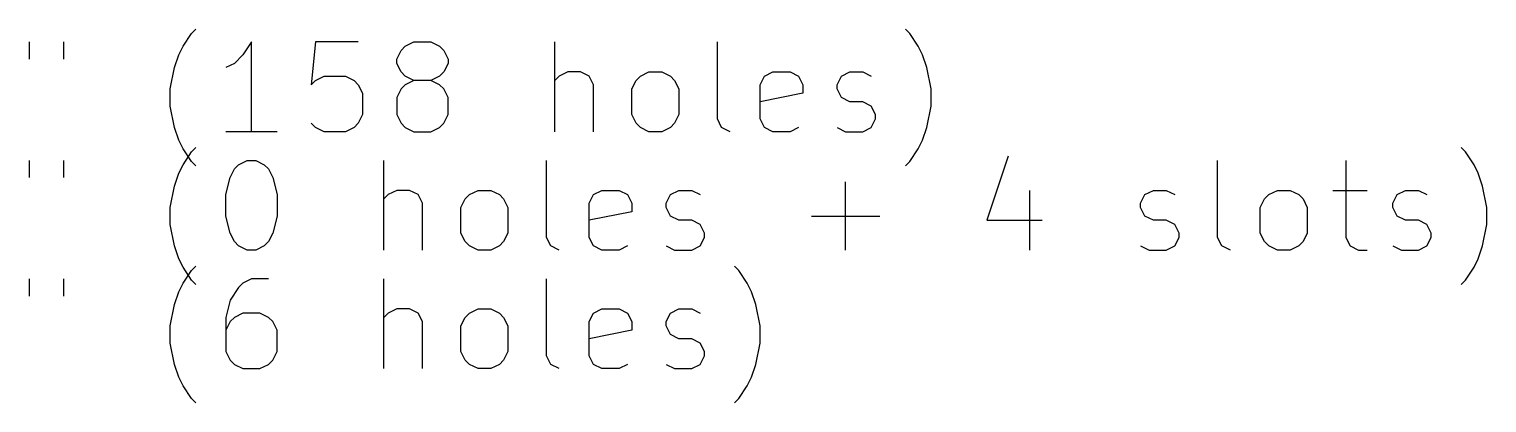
# Model space of a CAD drawing. Header units: millimetres. Extents: x 93 to 158.5, y -122.9 to -90.5.
# Drawn here: x 126.01 to 158.49, y -122.88 to -114.55 of the extents above; entities that cross this region are included whole.
import ezdxf

# ---------------------------------------------------------------- set-up
doc = ezdxf.new("R2010")
doc.units = ezdxf.units.MM
doc.layers.add('BLACK', color=250, linetype='CONTINUOUS')

msp = doc.modelspace()

# ---------------------------------------------------------------- linework, layer by layer
at = {"layer": 'BLACK', "linetype": 'CONTINUOUS'}
for p, q in [((129.63039, -114.649361), (129.725629, -114.554123)), ((145.630392, -114.649361), (145.535154, -114.554123)), ((126.011342, -114.839838), (126.011342, -115.22079)), ((126.773247, -114.839838), (126.773247, -115.22079)), ((129.344676, -115.125552), (129.439914, -114.935076)), ((129.439914, -114.935076), (129.63039, -114.649361)), ((130.963723, -114.839838), (130.773247, -115.125552)), ((130.963723, -116.839838), (130.963723, -114.839838)), ((132.392295, -114.839838), (132.297057, -115.792219)), ((133.344676, -114.839838), (132.392295, -114.839838)), ((134.297057, -115.030314), (134.392295, -114.935076)), ((134.392295, -114.935076), (134.582771, -114.839838)), ((134.582771, -114.839838), (134.963724, -114.839838)), ((134.963724, -114.839838), (135.1542, -114.935076)), ((135.1542, -114.935076), (135.249438, -115.030314)), ((137.725629, -116.839838), (137.725629, -114.839838)), ((141.344677, -116.554123), (141.344677, -114.839838)), ((145.820868, -114.935076), (145.630392, -114.649361)), ((145.916106, -115.125552), (145.820868, -114.935076)), ((129.249438, -115.411266), (129.344676, -115.125552)), ((130.773247, -115.125552), (130.582771, -115.316028)), ((134.201819, -115.22079), (134.297057, -115.030314)), ((134.201819, -115.316028), (134.201819, -115.22079)), ((135.249438, -115.030314), (135.344676, -115.22079)), ((135.344676, -115.22079), (135.344676, -115.316028)), ((146.011344, -115.411266), (145.916106, -115.125552)), ((129.1542, -115.887457), (129.249438, -115.411266)), ((130.582771, -115.316028), (130.392295, -115.411266)), ((132.392295, -115.69698), (132.582771, -115.601742)), ((132.582771, -115.601742), (133.058962, -115.601742)), ((133.058962, -115.601742), (133.249438, -115.69698)), ((134.297057, -115.506504), (134.201819, -115.316028)), ((134.392295, -115.601742), (134.297057, -115.506504)), ((134.582771, -115.69698), (134.392295, -115.601742)), ((135.1542, -115.601742), (134.963724, -115.69698)), ((135.249438, -115.506504), (135.1542, -115.601742)), ((135.344676, -115.316028), (135.249438, -115.506504)), ((137.820867, -115.601742), (137.725629, -115.69698)), ((138.011343, -115.506504), (137.820867, -115.601742)), ((138.297058, -115.506504), (138.011343, -115.506504)), ((138.487534, -115.601742), (138.297058, -115.506504)), ((138.582772, -115.792219), (138.487534, -115.601742)), ((139.535153, -115.69698), (139.630391, -115.601742)), ((139.630391, -115.601742), (139.820867, -115.506504)), ((139.820867, -115.506504), (140.106582, -115.506504)), ((140.106582, -115.506504), (140.297058, -115.601742)), ((140.297058, -115.601742), (140.392296, -115.69698)), ((142.297058, -115.792219), (142.392296, -115.601742)), ((142.392296, -115.601742), (142.582772, -115.506504)), ((142.582772, -115.506504), (142.963725, -115.506504)), ((142.963725, -115.506504), (143.154201, -115.601742)), ((143.154201, -115.601742), (143.249439, -115.792219)), ((144.011344, -115.792219), (144.106582, -115.601742)), ((144.106582, -115.601742), (144.297058, -115.506504)), ((144.297058, -115.506504), (144.582772, -115.506504)), ((144.582772, -115.506504), (144.773249, -115.601742)), ((146.106582, -115.887457), (146.011344, -115.411266)), ((129.1542, -116.268409), (129.1542, -115.887457)), ((132.297057, -115.792219), (132.392295, -115.69698)), ((133.249438, -115.69698), (133.344676, -115.792219)), ((133.344676, -115.792219), (133.439914, -115.982695)), ((134.297057, -115.887457), (134.201819, -116.077933)), ((134.392295, -115.792219), (134.297057, -115.887457)), ((134.582771, -115.69698), (134.392295, -115.792219)), ((134.963724, -115.69698), (134.582771, -115.69698)), ((135.1542, -115.792219), (134.963724, -115.69698)), ((135.249438, -115.887457), (135.1542, -115.792219)), ((135.344676, -116.077933), (135.249438, -115.887457)), ((138.582772, -116.839838), (138.582772, -115.792219)), ((139.439915, -115.887457), (139.535153, -115.69698)), ((139.439915, -116.458885), (139.439915, -115.887457)), ((140.392296, -115.69698), (140.487534, -115.887457)), ((140.487534, -115.887457), (140.487534, -116.458885)), ((142.297058, -116.554123), (142.297058, -115.792219)), ((143.249439, -115.792219), (143.249439, -115.982695)), ((144.011344, -115.887457), (144.011344, -115.792219)), ((144.106582, -116.077933), (144.011344, -115.887457)), ((146.106582, -116.268409), (146.106582, -115.887457)), ((133.439914, -115.982695), (133.439914, -116.458885)), ((134.201819, -116.077933), (134.201819, -116.458885)), ((135.344676, -116.458885), (135.344676, -116.077933)), ((143.249439, -115.982695), (142.297058, -116.173171)), ((144.297058, -116.173171), (144.106582, -116.077933)), ((144.582772, -116.173171), (144.297058, -116.173171)), ((144.773249, -116.268409), (144.582772, -116.173171)), ((129.249438, -116.7446), (129.1542, -116.268409)), ((133.439914, -116.458885), (133.344676, -116.649361)), ((134.201819, -116.458885), (134.297057, -116.649361)), ((135.249438, -116.649361), (135.344676, -116.458885)), ((139.535153, -116.649361), (139.439915, -116.458885)), ((140.487534, -116.458885), (140.392296, -116.649361)), ((141.439915, -116.7446), (141.344677, -116.554123)), ((142.392296, -116.7446), (142.297058, -116.554123)), ((144.868487, -116.458885), (144.773249, -116.268409)), ((144.773249, -116.7446), (144.868487, -116.554123)), ((144.868487, -116.554123), (144.868487, -116.458885)), ((146.011344, -116.7446), (146.106582, -116.268409)), ((129.344676, -117.030314), (129.249438, -116.7446)), ((131.535152, -116.839838), (130.392295, -116.839838)), ((132.392295, -116.7446), (132.297057, -116.649361)), ((132.582771, -116.839838), (132.392295, -116.7446)), ((133.058962, -116.839838), (132.582771, -116.839838)), ((133.249438, -116.7446), (133.058962, -116.839838)), ((133.344676, -116.649361), (133.249438, -116.7446)), ((134.297057, -116.649361), (134.392295, -116.7446)), ((134.392295, -116.7446), (134.582771, -116.839838)), ((134.582771, -116.839838), (134.963724, -116.839838)), ((134.963724, -116.839838), (135.1542, -116.7446)), ((135.1542, -116.7446), (135.249438, -116.649361)), ((139.630391, -116.7446), (139.535153, -116.649361)), ((139.820867, -116.839838), (139.630391, -116.7446)), ((140.106582, -116.839838), (139.820867, -116.839838)), ((140.297058, -116.7446), (140.106582, -116.839838)), ((140.392296, -116.649361), (140.297058, -116.7446)), ((141.630391, -116.839838), (141.439915, -116.7446)), ((142.582772, -116.839838), (142.392296, -116.7446)), ((142.963725, -116.839838), (142.582772, -116.839838)), ((143.154201, -116.7446), (142.963725, -116.839838)), ((144.011344, -116.7446), (144.20182, -116.839838)), ((144.20182, -116.839838), (144.582772, -116.839838)), ((144.582772, -116.839838), (144.773249, -116.7446)), ((145.916106, -117.030314), (146.011344, -116.7446)), ((129.439914, -117.22079), (129.344676, -117.030314)), ((129.63039, -117.506504), (129.439914, -117.22079)), ((129.63039, -117.289361), (129.725629, -117.194123)), ((145.630392, -117.506504), (145.820868, -117.22079)), ((145.820868, -117.22079), (145.916106, -117.030314)), ((158.011346, -117.289361), (157.916108, -117.194123)), ((126.011342, -117.479838), (126.011342, -117.86079)), ((126.773247, -117.479838), (126.773247, -117.86079)), ((129.439914, -117.575076), (129.63039, -117.289361)), ((129.725629, -117.601742), (129.63039, -117.506504)), ((130.678009, -117.575076), (130.868485, -117.479838)), ((130.868485, -117.479838), (131.058962, -117.479838)), ((131.058962, -117.479838), (131.249438, -117.575076)), ((133.916105, -119.479838), (133.916105, -117.479838)), ((137.535153, -119.194123), (137.535153, -117.479838)), ((145.535154, -117.601742), (145.630392, -117.506504)), ((147.820868, -117.3846), (147.344678, -118.813171)), ((152.487536, -119.194123), (152.487536, -117.479838)), ((155.344679, -117.479838), (155.344679, -119.194123)), ((158.201822, -117.575076), (158.011346, -117.289361)), ((129.249438, -118.051266), (129.344676, -117.765552)), ((129.344676, -117.765552), (129.439914, -117.575076)), ((130.392295, -118.241742), (130.487533, -117.86079)), ((130.487533, -117.86079), (130.582771, -117.670314)), ((130.582771, -117.670314), (130.678009, -117.575076)), ((131.249438, -117.575076), (131.344676, -117.670314)), ((131.344676, -117.670314), (131.439914, -117.86079)), ((131.439914, -117.86079), (131.535152, -118.241742)), ((158.29706, -117.765552), (158.201822, -117.575076)), ((158.392298, -118.051266), (158.29706, -117.765552)), ((129.1542, -118.527457), (129.249438, -118.051266)), ((134.201819, -118.146504), (134.011343, -118.241742)), ((134.487534, -118.146504), (134.201819, -118.146504)), ((134.67801, -118.241742), (134.487534, -118.146504)), ((135.820867, -118.241742), (136.011343, -118.146504)), ((136.011343, -118.146504), (136.297058, -118.146504)), ((136.297058, -118.146504), (136.487534, -118.241742)), ((138.582772, -118.241742), (138.773248, -118.146504)), ((138.773248, -118.146504), (139.154201, -118.146504)), ((139.154201, -118.146504), (139.344677, -118.241742)), ((140.297058, -118.241742), (140.487534, -118.146504)), ((140.487534, -118.146504), (140.773248, -118.146504)), ((140.773248, -118.146504), (140.963725, -118.241742)), ((144.201821, -119.479838), (144.201821, -117.956028)), ((148.297059, -118.146504), (148.297059, -119.479838)), ((150.868488, -118.241742), (151.058964, -118.146504)), ((151.058964, -118.146504), (151.344678, -118.146504)), ((151.344678, -118.146504), (151.535155, -118.241742)), ((153.630393, -118.241742), (153.820869, -118.146504)), ((153.820869, -118.146504), (154.106584, -118.146504)), ((154.106584, -118.146504), (154.29706, -118.241742)), ((155.058965, -118.146504), (155.820869, -118.146504)), ((156.487536, -118.241742), (156.678012, -118.146504)), ((156.678012, -118.146504), (156.963726, -118.146504)), ((156.963726, -118.146504), (157.154203, -118.241742)), ((158.487536, -118.527457), (158.392298, -118.051266)), ((129.1542, -118.908409), (129.1542, -118.527457)), ((130.392295, -118.717933), (130.392295, -118.241742)), ((131.535152, -118.241742), (131.535152, -118.717933)), ((134.011343, -118.241742), (133.916105, -118.33698)), ((134.773248, -118.432219), (134.67801, -118.241742)), ((134.773248, -119.479838), (134.773248, -118.432219)), ((135.630391, -118.527457), (135.725629, -118.33698)), ((135.630391, -119.098885), (135.630391, -118.527457)), ((135.725629, -118.33698), (135.820867, -118.241742)), ((136.487534, -118.241742), (136.582772, -118.33698)), ((136.582772, -118.33698), (136.67801, -118.527457)), ((136.67801, -118.527457), (136.67801, -119.098885)), ((138.487534, -118.432219), (138.582772, -118.241742)), ((138.487534, -119.194123), (138.487534, -118.432219)), ((139.344677, -118.241742), (139.439915, -118.432219)), ((139.439915, -118.432219), (139.439915, -118.622695)), ((140.20182, -118.432219), (140.297058, -118.241742)), ((140.20182, -118.527457), (140.20182, -118.432219)), ((140.297058, -118.717933), (140.20182, -118.527457)), ((150.77325, -118.432219), (150.868488, -118.241742)), ((150.77325, -118.527457), (150.77325, -118.432219)), ((150.868488, -118.717933), (150.77325, -118.527457)), ((153.439917, -118.527457), (153.535155, -118.33698)), ((153.439917, -119.098885), (153.439917, -118.527457)), ((153.535155, -118.33698), (153.630393, -118.241742)), ((154.29706, -118.241742), (154.392298, -118.33698)), ((154.392298, -118.33698), (154.487536, -118.527457)), ((154.487536, -118.527457), (154.487536, -119.098885)), ((156.392298, -118.432219), (156.487536, -118.241742)), ((156.392298, -118.527457), (156.392298, -118.432219)), ((156.487536, -118.717933), (156.392298, -118.527457)), ((158.487536, -118.908409), (158.487536, -118.527457)), ((130.487533, -119.098885), (130.392295, -118.717933)), ((131.535152, -118.717933), (131.439914, -119.098885)), ((139.439915, -118.622695), (138.487534, -118.813171)), ((140.487534, -118.813171), (140.297058, -118.717933)), ((140.773248, -118.813171), (140.487534, -118.813171)), ((140.963725, -118.908409), (140.773248, -118.813171)), ((143.439916, -118.717933), (144.963726, -118.717933)), ((147.344678, -118.813171), (148.582773, -118.813171)), ((151.058964, -118.813171), (150.868488, -118.717933)), ((151.344678, -118.813171), (151.058964, -118.813171)), ((151.535155, -118.908409), (151.344678, -118.813171)), ((156.678012, -118.813171), (156.487536, -118.717933)), ((156.963726, -118.813171), (156.678012, -118.813171)), ((157.154203, -118.908409), (156.963726, -118.813171)), ((129.249438, -119.3846), (129.1542, -118.908409)), ((130.582771, -119.289361), (130.487533, -119.098885)), ((131.439914, -119.098885), (131.344676, -119.289361)), ((135.725629, -119.289361), (135.630391, -119.098885)), ((136.67801, -119.098885), (136.582772, -119.289361)), ((141.058963, -119.098885), (140.963725, -118.908409)), ((141.058963, -119.194123), (141.058963, -119.098885)), ((151.630393, -119.098885), (151.535155, -118.908409)), ((151.630393, -119.194123), (151.630393, -119.098885)), ((153.535155, -119.289361), (153.439917, -119.098885)), ((154.487536, -119.098885), (154.392298, -119.289361)), ((157.249441, -119.098885), (157.154203, -118.908409)), ((157.249441, -119.194123), (157.249441, -119.098885)), ((158.392298, -119.3846), (158.487536, -118.908409)), ((129.344676, -119.670314), (129.249438, -119.3846)), ((130.678009, -119.3846), (130.582771, -119.289361)), ((130.868485, -119.479838), (130.678009, -119.3846)), ((131.058962, -119.479838), (130.868485, -119.479838)), ((131.249438, -119.3846), (131.058962, -119.479838)), ((131.344676, -119.289361), (131.249438, -119.3846)), ((135.820867, -119.3846), (135.725629, -119.289361)), ((136.011343, -119.479838), (135.820867, -119.3846)), ((136.297058, -119.479838), (136.011343, -119.479838)), ((136.487534, -119.3846), (136.297058, -119.479838)), ((136.582772, -119.289361), (136.487534, -119.3846)), ((137.630391, -119.3846), (137.535153, -119.194123)), ((137.820867, -119.479838), (137.630391, -119.3846)), ((138.582772, -119.3846), (138.487534, -119.194123)), ((138.773248, -119.479838), (138.582772, -119.3846)), ((139.154201, -119.479838), (138.773248, -119.479838)), ((139.344677, -119.3846), (139.154201, -119.479838)), ((140.20182, -119.3846), (140.392296, -119.479838)), ((140.392296, -119.479838), (140.773248, -119.479838)), ((140.773248, -119.479838), (140.963725, -119.3846)), ((140.963725, -119.3846), (141.058963, -119.194123)), ((150.77325, -119.3846), (150.963726, -119.479838)), ((150.963726, -119.479838), (151.344678, -119.479838)), ((151.344678, -119.479838), (151.535155, -119.3846)), ((151.535155, -119.3846), (151.630393, -119.194123)), ((152.582774, -119.3846), (152.487536, -119.194123)), ((152.77325, -119.479838), (152.582774, -119.3846)), ((153.630393, -119.3846), (153.535155, -119.289361)), ((153.820869, -119.479838), (153.630393, -119.3846)), ((154.106584, -119.479838), (153.820869, -119.479838)), ((154.29706, -119.3846), (154.106584, -119.479838)), ((154.392298, -119.289361), (154.29706, -119.3846)), ((155.344679, -119.194123), (155.439917, -119.3846)), ((155.439917, -119.3846), (155.630393, -119.479838)), ((155.630393, -119.479838), (155.820869, -119.479838)), ((156.392298, -119.3846), (156.582774, -119.479838)), ((156.582774, -119.479838), (156.963726, -119.479838)), ((156.963726, -119.479838), (157.154203, -119.3846)), ((157.154203, -119.3846), (157.249441, -119.194123)), ((158.29706, -119.670314), (158.392298, -119.3846)), ((129.439914, -119.86079), (129.344676, -119.670314)), ((129.63039, -119.929361), (129.725629, -119.834123)), ((141.820868, -119.929361), (141.72563, -119.834123)), ((158.201822, -119.86079), (158.29706, -119.670314)), ((126.011342, -120.119838), (126.011342, -120.50079)), ((126.773247, -120.119838), (126.773247, -120.50079)), ((129.63039, -120.146504), (129.439914, -119.86079)), ((129.439914, -120.215076), (129.63039, -119.929361)), ((129.725629, -120.241742), (129.63039, -120.146504)), ((130.963723, -120.119838), (130.773247, -120.215076)), ((131.344676, -120.119838), (130.963723, -120.119838)), ((133.916105, -122.119838), (133.916105, -120.119838)), ((137.535153, -121.834123), (137.535153, -120.119838)), ((142.011344, -120.215076), (141.820868, -119.929361)), ((157.916108, -120.241742), (158.011346, -120.146504)), ((158.011346, -120.146504), (158.201822, -119.86079)), ((129.249438, -120.691266), (129.344676, -120.405552)), ((129.344676, -120.405552), (129.439914, -120.215076)), ((130.678009, -120.310314), (130.487533, -120.596028)), ((130.773247, -120.215076), (130.678009, -120.310314)), ((142.106582, -120.405552), (142.011344, -120.215076)), ((142.20182, -120.691266), (142.106582, -120.405552)), ((129.1542, -121.167457), (129.249438, -120.691266)), ((130.487533, -120.596028), (130.392295, -120.97698)), ((134.201819, -120.786504), (134.011343, -120.881742)), ((134.487534, -120.786504), (134.201819, -120.786504)), ((134.67801, -120.881742), (134.487534, -120.786504)), ((135.820867, -120.881742), (136.011343, -120.786504)), ((136.011343, -120.786504), (136.297058, -120.786504)), ((136.297058, -120.786504), (136.487534, -120.881742)), ((138.582772, -120.881742), (138.773248, -120.786504)), ((138.773248, -120.786504), (139.154201, -120.786504)), ((139.154201, -120.786504), (139.344677, -120.881742)), ((140.297058, -120.881742), (140.487534, -120.786504)), ((140.487534, -120.786504), (140.773248, -120.786504)), ((140.773248, -120.786504), (140.963725, -120.881742)), ((142.297058, -121.167457), (142.20182, -120.691266)), ((130.392295, -120.97698), (130.392295, -121.738885)), ((130.487533, -121.072219), (130.392295, -121.262695)), ((130.582771, -120.97698), (130.487533, -121.072219)), ((130.773247, -120.881742), (130.582771, -120.97698)), ((131.1542, -120.881742), (130.773247, -120.881742)), ((131.344676, -120.97698), (131.1542, -120.881742)), ((131.439914, -121.072219), (131.344676, -120.97698)), ((131.535152, -121.262695), (131.439914, -121.072219)), ((134.011343, -120.881742), (133.916105, -120.97698)), ((134.773248, -121.072219), (134.67801, -120.881742)), ((134.773248, -122.119838), (134.773248, -121.072219)), ((135.630391, -121.167457), (135.725629, -120.97698)), ((135.725629, -120.97698), (135.820867, -120.881742)), ((136.487534, -120.881742), (136.582772, -120.97698)), ((136.582772, -120.97698), (136.67801, -121.167457)), ((138.487534, -121.072219), (138.582772, -120.881742)), ((138.487534, -121.834123), (138.487534, -121.072219)), ((139.344677, -120.881742), (139.439915, -121.072219)), ((139.439915, -121.072219), (139.439915, -121.262695)), ((140.20182, -121.072219), (140.297058, -120.881742)), ((140.20182, -121.167457), (140.20182, -121.072219)), ((129.1542, -121.548409), (129.1542, -121.167457)), ((131.535152, -121.738885), (131.535152, -121.262695)), ((135.630391, -121.738885), (135.630391, -121.167457)), ((136.67801, -121.167457), (136.67801, -121.738885)), ((139.439915, -121.262695), (138.487534, -121.453171)), ((140.297058, -121.357933), (140.20182, -121.167457)), ((140.487534, -121.453171), (140.297058, -121.357933)), ((140.773248, -121.453171), (140.487534, -121.453171)), ((140.963725, -121.548409), (140.773248, -121.453171)), ((142.297058, -121.548409), (142.297058, -121.167457)), ((129.249438, -122.0246), (129.1542, -121.548409)), ((130.392295, -121.738885), (130.487533, -121.929361)), ((131.439914, -121.929361), (131.535152, -121.738885)), ((135.725629, -121.929361), (135.630391, -121.738885)), ((136.67801, -121.738885), (136.582772, -121.929361)), ((141.058963, -121.738885), (140.963725, -121.548409)), ((141.058963, -121.834123), (141.058963, -121.738885)), ((142.20182, -122.0246), (142.297058, -121.548409)), ((129.344676, -122.310314), (129.249438, -122.0246)), ((130.487533, -121.929361), (130.582771, -122.0246)), ((130.582771, -122.0246), (130.773247, -122.119838)), ((131.1542, -122.119838), (131.344676, -122.0246)), ((131.344676, -122.0246), (131.439914, -121.929361)), ((135.820867, -122.0246), (135.725629, -121.929361)), ((136.011343, -122.119838), (135.820867, -122.0246)), ((136.487534, -122.0246), (136.297058, -122.119838)), ((136.582772, -121.929361), (136.487534, -122.0246)), ((137.630391, -122.0246), (137.535153, -121.834123)), ((137.820867, -122.119838), (137.630391, -122.0246)), ((138.582772, -122.0246), (138.487534, -121.834123)), ((138.773248, -122.119838), (138.582772, -122.0246)), ((139.344677, -122.0246), (139.154201, -122.119838)), ((140.20182, -122.0246), (140.392296, -122.119838)), ((140.773248, -122.119838), (140.963725, -122.0246)), ((140.963725, -122.0246), (141.058963, -121.834123)), ((142.106582, -122.310314), (142.20182, -122.0246)), ((129.439914, -122.50079), (129.344676, -122.310314)), ((130.773247, -122.119838), (131.1542, -122.119838)), ((136.297058, -122.119838), (136.011343, -122.119838)), ((139.154201, -122.119838), (138.773248, -122.119838)), ((140.392296, -122.119838), (140.773248, -122.119838)), ((142.011344, -122.50079), (142.106582, -122.310314)), ((129.63039, -122.786504), (129.439914, -122.50079)), ((141.820868, -122.786504), (142.011344, -122.50079)), ((129.725629, -122.881742), (129.63039, -122.786504)), ((141.72563, -122.881742), (141.820868, -122.786504))]:
    msp.add_line(p, q, dxfattribs=at)

doc.saveas('drawing.dxf')
